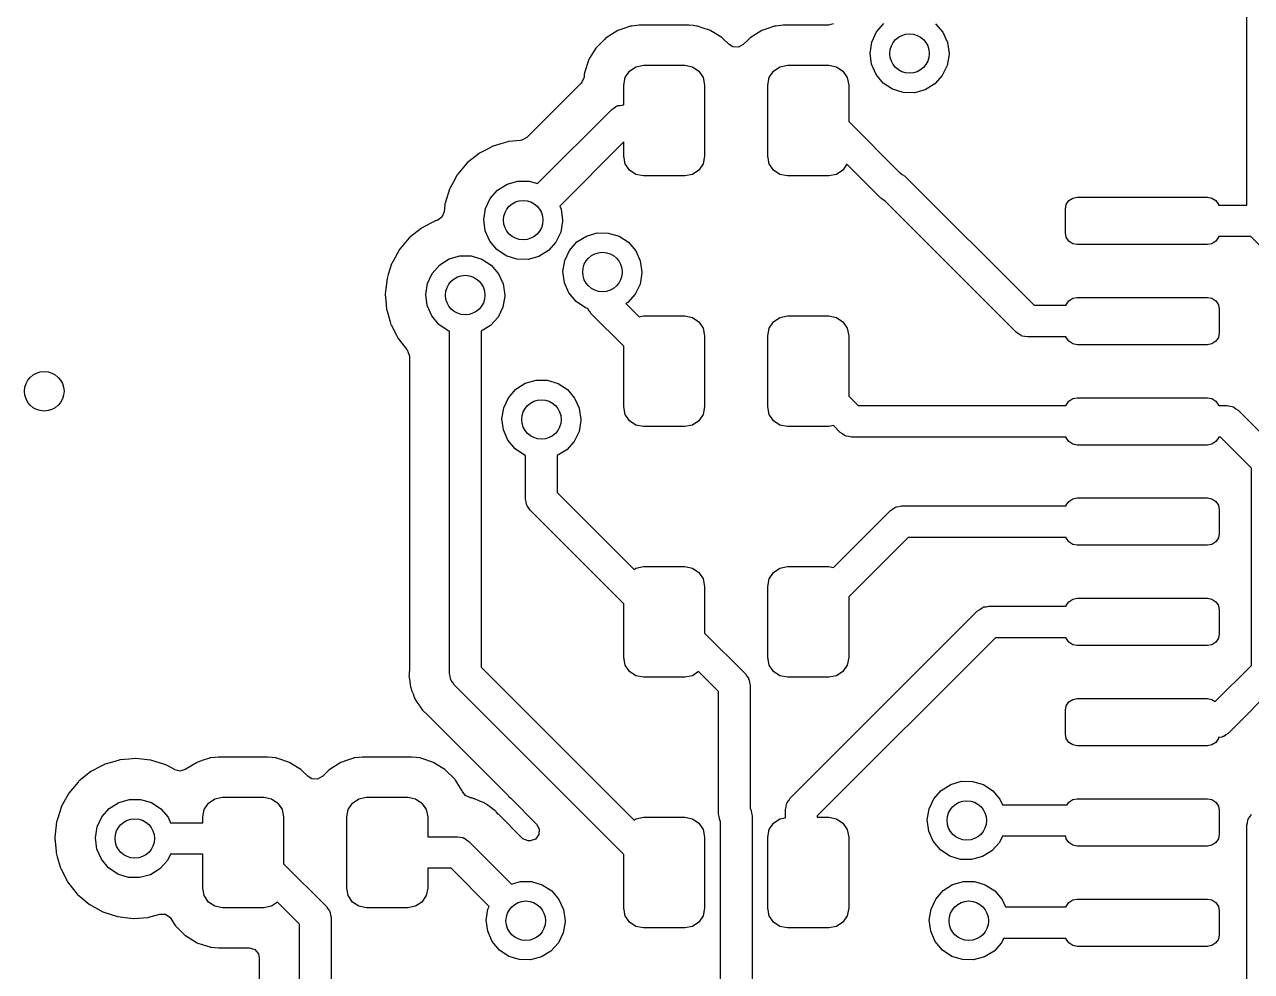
# Model space of a CAD drawing. Extents: x 63 to 234, y -148 to -41.
# Drawn here: x 122.94 to 138.49, y -116.57 to -104.57 of the extents above; entities that cross this region are included whole.
import ezdxf

# ---------------------------------------------------------------- set-up
doc = ezdxf.new("R2010")
doc.units = 0
doc.layers.add('BLACK', color=7, linetype='CONTINUOUS')

msp = doc.modelspace()

# ---------------------------------------------------------------- linework, layer by layer
at = {"layer": 'BLACK', "linetype": 'CONTINUOUS'}
for p, q in [((138.427, -106.861), (138.427, -100.903)), ((130.619, -104.596), (130.521, -104.629)), ((130.626, -104.593), (130.619, -104.596)), ((130.619, -104.596), (130.619, -104.596)), ((130.633, -104.593), (130.626, -104.593)), ((130.728, -104.583), (130.633, -104.593)), ((130.633, -104.593), (130.633, -104.593)), ((130.732, -104.582), (130.728, -104.583)), ((130.728, -104.583), (130.728, -104.583)), ((131.357, -104.582), (130.732, -104.582)), ((131.412, -104.588), (131.357, -104.582)), ((131.455, -104.593), (131.412, -104.588)), ((131.462, -104.593), (131.455, -104.593)), ((131.455, -104.593), (131.455, -104.593)), ((131.468, -104.595), (131.462, -104.593)), ((131.512, -104.61), (131.468, -104.595)), ((131.468, -104.595), (131.468, -104.595)), ((131.63, -104.649), (131.512, -104.61)), ((132.444, -104.596), (132.346, -104.629)), ((132.451, -104.593), (132.444, -104.596)), ((132.444, -104.596), (132.444, -104.596)), ((132.458, -104.593), (132.451, -104.593)), ((132.553, -104.583), (132.458, -104.593)), ((132.458, -104.593), (132.458, -104.593)), ((132.557, -104.582), (132.553, -104.583)), ((132.553, -104.583), (132.553, -104.583)), ((133.126, -104.582), (132.557, -104.582)), ((133.186, -104.567), (133.126, -104.582)), ((133.735, -104.668), (133.829, -104.562)), ((134.482, -104.566), (134.574, -104.673)), ((130.291, -104.759), (130.183, -104.868)), ((130.302, -104.748), (130.291, -104.759)), ((130.308, -104.743), (130.302, -104.748)), ((130.458, -104.649), (130.308, -104.743)), ((130.521, -104.629), (130.458, -104.649)), ((131.636, -104.653), (131.63, -104.649)), ((131.773, -104.737), (131.636, -104.653)), ((131.636, -104.653), (131.636, -104.653)), ((131.78, -104.742), (131.773, -104.737)), ((131.785, -104.747), (131.78, -104.742)), ((131.868, -104.829), (131.785, -104.747)), ((132.102, -104.773), (132.046, -104.829)), ((132.133, -104.743), (132.102, -104.773)), ((132.283, -104.649), (132.133, -104.743)), ((132.346, -104.629), (132.283, -104.649)), ((133.675, -104.796), (133.735, -104.668)), ((134.574, -104.673), (134.633, -104.802)), ((130.179, -104.874), (130.1, -105.002)), ((130.183, -104.868), (130.179, -104.874)), ((130.179, -104.874), (130.179, -104.874)), ((131.913, -104.858), (131.868, -104.829)), ((131.984, -104.863), (131.913, -104.858)), ((132.046, -104.829), (131.984, -104.863)), ((133.653, -104.936), (133.675, -104.796)), ((134.633, -104.802), (134.653, -104.942)), ((130.09, -105.018), (130.034, -105.186)), ((130.1, -105.002), (130.09, -105.018)), ((133.672, -105.077), (133.653, -104.936)), ((133.729, -105.207), (133.672, -105.077)), ((134.653, -104.955), (134.63, -105.094)), ((134.653, -104.942), (134.653, -104.955)), ((130.032, -105.204), (130.029, -105.233)), ((130.029, -105.233), (130.029, -105.24)), ((130.034, -105.193), (130.032, -105.204)), ((130.034, -105.186), (130.034, -105.193)), ((130.034, -105.193), (130.034, -105.193)), ((130.551, -105.245), (130.605, -105.164)), ((130.605, -105.164), (130.686, -105.11)), ((130.686, -105.11), (130.782, -105.091)), ((130.782, -105.091), (131.307, -105.091)), ((131.307, -105.091), (131.403, -105.11)), ((131.403, -105.11), (131.484, -105.164)), ((131.484, -105.164), (131.538, -105.245)), ((132.376, -105.245), (132.43, -105.164)), ((132.43, -105.164), (132.511, -105.11)), ((132.511, -105.11), (132.607, -105.091)), ((132.607, -105.091), (133.132, -105.091)), ((133.132, -105.091), (133.228, -105.11)), ((133.228, -105.11), (133.309, -105.164)), ((133.309, -105.164), (133.363, -105.245)), ((133.82, -105.315), (133.729, -105.207)), ((134.568, -105.222), (134.473, -105.327)), ((134.63, -105.094), (134.568, -105.222)), ((129.992, -105.317), (129.303, -106.006)), ((130.002, -105.306), (129.992, -105.317)), ((130.029, -105.24), (130.002, -105.306)), ((130.532, -105.341), (130.551, -105.245)), ((130.532, -105.591), (130.532, -105.341)), ((131.538, -105.245), (131.557, -105.341)), ((131.557, -105.341), (131.557, -106.241)), ((132.357, -105.341), (132.376, -105.245)), ((132.357, -106.241), (132.357, -105.341)), ((133.363, -105.245), (133.382, -105.341)), ((133.382, -105.341), (133.382, -105.802)), ((133.938, -105.394), (133.82, -105.315)), ((134.073, -105.436), (133.938, -105.394)), ((134.473, -105.327), (134.352, -105.401)), ((134.215, -105.438), (134.073, -105.436)), ((134.352, -105.401), (134.215, -105.438)), ((129.438, -106.59), (130.379, -105.649)), ((130.379, -105.649), (130.407, -105.632)), ((130.407, -105.632), (130.433, -105.611)), ((130.433, -105.611), (130.444, -105.608)), ((130.444, -105.608), (130.454, -105.602)), ((130.454, -105.602), (130.487, -105.598)), ((130.487, -105.598), (130.52, -105.591)), ((130.52, -105.591), (130.532, -105.591)), ((133.382, -105.802), (134.032, -106.451)), ((129.303, -106.006), (129.24, -106.04)), ((128.805, -106.152), (128.704, -106.205)), ((128.873, -106.116), (128.805, -106.152)), ((128.879, -106.113), (128.873, -106.116)), ((128.873, -106.116), (128.873, -106.116)), ((128.976, -106.084), (128.879, -106.113)), ((129.063, -106.059), (128.976, -106.084)), ((129.069, -106.057), (129.063, -106.059)), ((129.063, -106.059), (129.063, -106.059)), ((129.075, -106.056), (129.069, -106.057)), ((129.225, -106.043), (129.075, -106.056)), ((129.075, -106.056), (129.075, -106.056)), ((129.24, -106.04), (129.225, -106.043)), ((130.532, -106.062), (129.721, -106.873)), ((130.532, -106.241), (130.532, -106.062)), ((128.704, -106.205), (128.549, -106.328)), ((130.551, -106.337), (130.532, -106.241)), ((131.557, -106.241), (131.538, -106.337)), ((132.376, -106.337), (132.357, -106.241)), ((128.422, -106.48), (128.419, -106.485)), ((128.549, -106.328), (128.422, -106.48)), ((130.605, -106.418), (130.551, -106.337)), ((130.686, -106.472), (130.605, -106.418)), ((130.782, -106.491), (130.686, -106.472)), ((131.403, -106.472), (131.307, -106.491)), ((131.484, -106.418), (131.403, -106.472)), ((131.538, -106.337), (131.484, -106.418)), ((132.43, -106.418), (132.376, -106.337)), ((132.511, -106.472), (132.43, -106.418)), ((132.607, -106.491), (132.511, -106.472)), ((133.228, -106.472), (133.132, -106.491)), ((133.309, -106.418), (133.228, -106.472)), ((133.358, -106.344), (133.309, -106.418)), ((133.788, -106.774), (133.358, -106.344)), ((134.032, -106.451), (134.035, -106.452)), ((134.035, -106.452), (134.061, -106.473)), ((134.061, -106.473), (134.089, -106.491)), ((128.369, -106.577), (128.327, -106.653)), ((128.419, -106.485), (128.369, -106.577)), ((128.419, -106.485), (128.419, -106.485)), ((128.934, -106.672), (129.054, -106.596)), ((129.054, -106.596), (129.191, -106.557)), ((129.191, -106.557), (129.332, -106.558)), ((129.332, -106.558), (129.438, -106.59)), ((131.307, -106.491), (130.782, -106.491)), ((133.132, -106.491), (132.607, -106.491)), ((134.089, -106.491), (135.73, -108.131)), ((128.325, -106.659), (128.269, -106.835)), ((128.327, -106.653), (128.325, -106.659)), ((128.325, -106.659), (128.325, -106.659)), ((128.78, -106.906), (128.841, -106.778)), ((128.841, -106.778), (128.934, -106.672)), ((133.816, -106.791), (133.788, -106.774)), ((133.843, -106.812), (133.816, -106.791)), ((136.171, -106.805), (136.22, -106.772)), ((136.22, -106.772), (136.277, -106.761)), ((136.277, -106.761), (137.927, -106.761)), ((137.927, -106.761), (137.984, -106.772)), ((137.984, -106.772), (138.033, -106.805)), ((128.255, -106.948), (128.228, -107.014)), ((128.266, -106.852), (128.255, -106.948)), ((128.267, -106.842), (128.266, -106.852)), ((128.269, -106.835), (128.267, -106.842)), ((128.759, -107.046), (128.78, -106.906)), ((129.721, -106.873), (129.738, -106.912)), ((129.738, -106.912), (129.758, -107.052)), ((133.846, -106.813), (133.843, -106.812)), ((135.505, -108.472), (133.846, -106.813)), ((136.127, -106.911), (136.138, -106.854)), ((136.127, -107.211), (136.127, -106.911)), ((136.138, -106.854), (136.171, -106.805)), ((138.033, -106.805), (138.066, -106.854)), ((138.066, -106.854), (138.067, -106.861)), ((138.067, -106.861), (138.427, -106.861)), ((128.086, -107.092), (127.969, -107.153)), ((128.139, -107.064), (128.086, -107.092)), ((128.144, -107.061), (128.139, -107.064)), ((128.139, -107.064), (128.139, -107.064)), ((128.15, -107.059), (128.144, -107.061)), ((128.166, -107.055), (128.15, -107.059)), ((128.15, -107.059), (128.15, -107.059)), ((128.228, -107.014), (128.166, -107.055)), ((128.777, -107.187), (128.759, -107.046)), ((129.758, -107.065), (129.735, -107.204)), ((129.758, -107.052), (129.758, -107.065)), ((127.969, -107.153), (127.815, -107.277)), ((128.834, -107.317), (128.777, -107.187)), ((129.735, -107.204), (129.673, -107.332)), ((129.938, -107.328), (130.058, -107.253)), ((130.058, -107.253), (130.194, -107.214)), ((130.194, -107.214), (130.336, -107.215)), ((130.336, -107.215), (130.472, -107.255)), ((130.472, -107.255), (130.591, -107.332)), ((136.138, -107.268), (136.127, -107.211)), ((127.815, -107.277), (127.688, -107.428)), ((128.925, -107.425), (128.834, -107.317)), ((129.673, -107.332), (129.578, -107.437)), ((129.844, -107.435), (129.938, -107.328)), ((130.591, -107.332), (130.683, -107.44)), ((136.171, -107.317), (136.138, -107.268)), ((136.22, -107.35), (136.171, -107.317)), ((136.277, -107.361), (136.22, -107.35)), ((137.927, -107.361), (136.277, -107.361)), ((137.984, -107.35), (137.927, -107.361)), ((138.033, -107.317), (137.984, -107.35)), ((138.066, -107.268), (138.033, -107.317)), ((138.067, -107.261), (138.066, -107.268)), ((138.478, -107.261), (138.067, -107.261)), ((139.084, -107.866), (138.478, -107.261)), ((127.61, -107.57), (127.593, -107.602)), ((127.685, -107.434), (127.61, -107.57)), ((127.688, -107.428), (127.685, -107.434)), ((127.685, -107.434), (127.685, -107.434)), ((128.2, -107.62), (128.32, -107.544)), ((128.32, -107.544), (128.456, -107.505)), ((128.456, -107.505), (128.598, -107.506)), ((128.598, -107.506), (128.734, -107.547)), ((128.734, -107.547), (128.853, -107.624)), ((129.043, -107.504), (128.925, -107.425)), ((129.179, -107.546), (129.043, -107.504)), ((129.32, -107.549), (129.179, -107.546)), ((129.457, -107.511), (129.32, -107.549)), ((129.578, -107.437), (129.457, -107.511)), ((129.762, -107.703), (129.784, -107.563)), ((129.784, -107.563), (129.844, -107.435)), ((130.683, -107.44), (130.742, -107.569)), ((130.742, -107.569), (130.762, -107.709)), ((127.591, -107.607), (127.549, -107.74)), ((127.593, -107.602), (127.591, -107.607)), ((127.591, -107.607), (127.591, -107.607)), ((128.046, -107.855), (128.106, -107.726)), ((128.106, -107.726), (128.2, -107.62)), ((128.853, -107.624), (128.945, -107.731)), ((129.781, -107.844), (129.762, -107.703)), ((130.762, -107.721), (130.739, -107.861)), ((130.762, -107.709), (130.762, -107.721)), ((127.533, -107.79), (127.511, -107.987)), ((127.549, -107.74), (127.533, -107.79)), ((128.024, -107.995), (128.046, -107.855)), ((128.945, -107.731), (129.004, -107.86)), ((129.004, -107.86), (129.024, -108.001)), ((129.838, -107.973), (129.781, -107.844)), ((130.739, -107.861), (130.677, -107.989)), ((127.511, -107.987), (127.511, -107.993)), ((127.511, -107.993), (127.522, -108.117)), ((128.042, -108.135), (128.024, -107.995)), ((129.024, -108.013), (129, -108.153)), ((129.024, -108.001), (129.024, -108.013)), ((129.929, -108.082), (129.838, -107.973)), ((130.677, -107.989), (130.582, -108.094)), ((136.22, -108.042), (136.277, -108.031)), ((136.277, -108.031), (137.927, -108.031)), ((137.927, -108.031), (137.984, -108.042)), ((127.522, -108.117), (127.527, -108.184)), ((127.527, -108.184), (127.529, -108.19)), ((127.529, -108.19), (127.572, -108.339)), ((128.1, -108.265), (128.042, -108.135)), ((129, -108.153), (128.939, -108.28)), ((130.047, -108.161), (129.929, -108.082)), ((130.079, -108.17), (130.047, -108.161)), ((130.079, -108.172), (130.079, -108.17)), ((130.082, -108.183), (130.079, -108.172)), ((130.103, -108.209), (130.082, -108.183)), ((130.582, -108.094), (130.558, -108.109)), ((130.558, -108.109), (130.726, -108.277)), ((135.73, -108.131), (136.137, -108.131)), ((136.137, -108.131), (136.138, -108.124)), ((136.138, -108.124), (136.171, -108.075)), ((136.171, -108.075), (136.22, -108.042)), ((137.984, -108.042), (138.033, -108.075)), ((138.033, -108.075), (138.066, -108.124)), ((138.066, -108.124), (138.077, -108.181)), ((138.077, -108.181), (138.077, -108.481)), ((127.572, -108.339), (127.582, -108.374)), ((128.191, -108.374), (128.1, -108.265)), ((128.939, -108.28), (128.843, -108.385)), ((130.121, -108.237), (130.103, -108.209)), ((130.532, -108.649), (130.121, -108.237)), ((130.726, -108.277), (130.782, -108.266)), ((130.782, -108.266), (131.307, -108.266)), ((131.307, -108.266), (131.403, -108.285)), ((131.403, -108.285), (131.484, -108.339)), ((131.484, -108.339), (131.538, -108.42)), ((132.376, -108.42), (132.43, -108.339)), ((132.43, -108.339), (132.511, -108.285)), ((132.511, -108.285), (132.607, -108.266)), ((132.607, -108.266), (133.132, -108.266)), ((133.132, -108.266), (133.228, -108.285)), ((133.228, -108.285), (133.309, -108.339)), ((133.309, -108.339), (133.363, -108.42)), ((127.582, -108.374), (127.585, -108.379)), ((127.585, -108.379), (127.652, -108.51)), ((128.309, -108.452), (128.191, -108.374)), ((128.324, -108.457), (128.309, -108.452)), ((128.324, -112.795), (128.324, -108.457)), ((128.843, -108.385), (128.724, -108.459)), ((128.724, -108.459), (128.724, -112.713)), ((131.538, -108.42), (131.557, -108.516)), ((132.357, -108.516), (132.376, -108.42)), ((133.363, -108.42), (133.382, -108.516)), ((135.534, -108.49), (135.505, -108.472)), ((135.56, -108.511), (135.534, -108.49)), ((138.077, -108.481), (138.066, -108.538)), ((127.652, -108.51), (127.672, -108.55)), ((127.672, -108.55), (127.785, -108.692)), ((130.532, -109.416), (130.532, -108.649)), ((131.557, -108.516), (131.557, -109.416)), ((132.357, -109.416), (132.357, -108.516)), ((133.382, -108.516), (133.382, -109.283)), ((135.571, -108.514), (135.56, -108.511)), ((135.581, -108.52), (135.571, -108.514)), ((135.614, -108.524), (135.581, -108.52)), ((135.646, -108.531), (135.614, -108.524)), ((136.137, -108.531), (135.646, -108.531)), ((136.138, -108.538), (136.137, -108.531)), ((136.171, -108.587), (136.138, -108.538)), ((136.22, -108.62), (136.171, -108.587)), ((136.277, -108.631), (136.22, -108.62)), ((137.927, -108.631), (136.277, -108.631)), ((137.984, -108.62), (137.927, -108.631)), ((138.033, -108.587), (137.984, -108.62)), ((138.066, -108.538), (138.033, -108.587)), ((127.785, -108.692), (127.788, -108.696)), ((127.788, -108.696), (127.815, -108.762)), ((127.815, -108.762), (127.816, -108.774)), ((127.816, -108.774), (127.816, -112.767)), ((129.165, -109.195), (129.285, -109.119)), ((129.285, -109.119), (129.421, -109.08)), ((129.421, -109.08), (129.563, -109.081)), ((129.563, -109.081), (129.699, -109.122)), ((129.699, -109.122), (129.818, -109.199)), ((129.071, -109.301), (129.165, -109.195)), ((129.818, -109.199), (129.91, -109.306)), ((128.989, -109.569), (129.011, -109.429)), ((129.011, -109.429), (129.071, -109.301)), ((129.91, -109.306), (129.969, -109.435)), ((129.969, -109.435), (129.989, -109.576)), ((130.551, -109.512), (130.532, -109.416)), ((131.557, -109.416), (131.538, -109.512)), ((132.376, -109.512), (132.357, -109.416)), ((133.382, -109.283), (133.5, -109.401)), ((133.5, -109.401), (136.137, -109.401)), ((136.137, -109.401), (136.138, -109.394)), ((136.138, -109.394), (136.171, -109.345)), ((136.171, -109.345), (136.22, -109.312)), ((136.22, -109.312), (136.277, -109.301)), ((136.277, -109.301), (137.927, -109.301)), ((137.927, -109.301), (137.984, -109.312)), ((137.984, -109.312), (138.033, -109.345)), ((138.033, -109.345), (138.066, -109.394)), ((138.066, -109.394), (138.067, -109.401)), ((138.067, -109.401), (138.176, -109.401)), ((138.176, -109.401), (138.209, -109.408)), ((138.209, -109.408), (138.242, -109.412)), ((138.242, -109.412), (138.252, -109.418)), ((138.252, -109.418), (138.263, -109.421)), ((138.263, -109.421), (138.289, -109.442)), ((129.008, -109.71), (128.989, -109.569)), ((129.989, -109.588), (129.966, -109.728)), ((129.989, -109.576), (129.989, -109.588)), ((130.605, -109.593), (130.551, -109.512)), ((131.538, -109.512), (131.484, -109.593)), ((132.43, -109.593), (132.376, -109.512)), ((138.289, -109.442), (138.317, -109.46)), ((138.317, -109.46), (138.826, -109.968)), ((129.065, -109.84), (129.008, -109.71)), ((129.966, -109.728), (129.904, -109.855)), ((130.686, -109.647), (130.605, -109.593)), ((130.782, -109.666), (130.686, -109.647)), ((131.307, -109.666), (130.782, -109.666)), ((131.403, -109.647), (131.307, -109.666)), ((131.484, -109.593), (131.403, -109.647)), ((132.511, -109.647), (132.43, -109.593)), ((132.607, -109.666), (132.511, -109.647)), ((133.132, -109.666), (132.607, -109.666)), ((133.188, -109.655), (133.132, -109.666)), ((133.276, -109.742), (133.188, -109.655)), ((133.304, -109.76), (133.276, -109.742)), ((129.156, -109.948), (129.065, -109.84)), ((129.904, -109.855), (129.809, -109.96)), ((133.33, -109.781), (133.304, -109.76)), ((133.341, -109.784), (133.33, -109.781)), ((133.351, -109.79), (133.341, -109.784)), ((133.384, -109.794), (133.351, -109.79)), ((133.417, -109.801), (133.384, -109.794)), ((136.137, -109.801), (133.417, -109.801)), ((136.138, -109.808), (136.137, -109.801)), ((136.171, -109.857), (136.138, -109.808)), ((136.22, -109.89), (136.171, -109.857)), ((136.277, -109.901), (136.22, -109.89)), ((137.927, -109.901), (136.277, -109.901)), ((137.984, -109.89), (137.927, -109.901)), ((138.033, -109.857), (137.984, -109.89)), ((138.066, -109.808), (138.033, -109.857)), ((138.067, -109.801), (138.066, -109.808)), ((138.093, -109.801), (138.067, -109.801)), ((138.484, -110.192), (138.093, -109.801)), ((129.274, -110.027), (129.156, -109.948)), ((129.289, -110.032), (129.274, -110.027)), ((129.289, -110.586), (129.289, -110.032)), ((129.809, -109.96), (129.689, -110.034)), ((129.689, -110.034), (129.689, -110.503)), ((138.484, -112.693), (138.484, -110.192)), ((129.689, -110.503), (130.662, -111.476)), ((129.297, -110.618), (129.289, -110.586)), ((129.3, -110.651), (129.297, -110.618)), ((129.306, -110.661), (129.3, -110.651)), ((129.309, -110.672), (129.306, -110.661)), ((129.33, -110.699), (129.309, -110.672)), ((133.986, -110.682), (134.019, -110.678)), ((134.019, -110.678), (134.052, -110.671)), ((134.052, -110.671), (136.137, -110.671)), ((136.137, -110.671), (136.138, -110.664)), ((136.138, -110.664), (136.171, -110.615)), ((136.171, -110.615), (136.22, -110.582)), ((136.22, -110.582), (136.277, -110.571)), ((136.277, -110.571), (137.927, -110.571)), ((137.927, -110.571), (137.984, -110.582)), ((137.984, -110.582), (138.033, -110.615)), ((138.033, -110.615), (138.066, -110.664)), ((138.066, -110.664), (138.077, -110.721)), ((129.348, -110.727), (129.33, -110.699)), ((130.532, -111.911), (129.348, -110.727)), ((133.188, -111.452), (133.911, -110.729)), ((133.911, -110.729), (133.939, -110.712)), ((133.939, -110.712), (133.965, -110.691)), ((133.965, -110.691), (133.976, -110.688)), ((133.976, -110.688), (133.986, -110.682)), ((138.077, -110.721), (138.077, -111.021)), ((134.135, -111.071), (133.382, -111.824)), ((136.137, -111.071), (134.135, -111.071)), ((136.138, -111.078), (136.137, -111.071)), ((136.171, -111.127), (136.138, -111.078)), ((136.22, -111.16), (136.171, -111.127)), ((138.033, -111.127), (137.984, -111.16)), ((138.066, -111.078), (138.033, -111.127)), ((138.077, -111.021), (138.066, -111.078)), ((136.277, -111.171), (136.22, -111.16)), ((137.927, -111.171), (136.277, -111.171)), ((137.984, -111.16), (137.927, -111.171)), ((130.686, -111.46), (130.782, -111.441)), ((130.782, -111.441), (131.307, -111.441)), ((131.307, -111.441), (131.403, -111.46)), ((132.511, -111.46), (132.607, -111.441)), ((132.607, -111.441), (133.132, -111.441)), ((133.132, -111.441), (133.188, -111.452)), ((130.662, -111.476), (130.686, -111.46)), ((131.403, -111.46), (131.484, -111.514)), ((131.484, -111.514), (131.538, -111.595)), ((131.538, -111.595), (131.557, -111.691)), ((132.357, -111.691), (132.376, -111.595)), ((132.376, -111.595), (132.43, -111.514)), ((132.43, -111.514), (132.511, -111.46)), ((131.557, -111.691), (131.557, -112.283)), ((132.357, -112.591), (132.357, -111.691)), ((130.532, -112.591), (130.532, -111.911)), ((133.382, -111.824), (133.382, -112.591)), ((136.138, -111.934), (136.171, -111.885)), ((136.171, -111.885), (136.22, -111.852)), ((136.22, -111.852), (136.277, -111.841)), ((136.277, -111.841), (137.927, -111.841)), ((137.927, -111.841), (137.984, -111.852)), ((137.984, -111.852), (138.033, -111.885)), ((138.033, -111.885), (138.066, -111.934)), ((132.641, -114.375), (135.016, -111.999)), ((135.016, -111.999), (135.045, -111.982)), ((135.045, -111.982), (135.071, -111.961)), ((135.071, -111.961), (135.082, -111.958)), ((135.082, -111.958), (135.092, -111.952)), ((135.092, -111.952), (135.125, -111.948)), ((135.125, -111.948), (135.157, -111.941)), ((135.157, -111.941), (136.137, -111.941)), ((136.137, -111.941), (136.138, -111.934)), ((138.066, -111.934), (138.077, -111.991)), ((138.077, -111.991), (138.077, -112.291)), ((131.557, -112.283), (132.073, -112.799)), ((135.24, -112.341), (132.982, -114.599)), ((136.137, -112.341), (135.24, -112.341)), ((136.138, -112.348), (136.137, -112.341)), ((136.171, -112.397), (136.138, -112.348)), ((138.066, -112.348), (138.033, -112.397)), ((138.077, -112.291), (138.066, -112.348)), ((136.22, -112.43), (136.171, -112.397)), ((136.277, -112.441), (136.22, -112.43)), ((137.927, -112.441), (136.277, -112.441)), ((137.984, -112.43), (137.927, -112.441)), ((138.033, -112.397), (137.984, -112.43)), ((130.551, -112.687), (130.532, -112.591)), ((130.605, -112.768), (130.551, -112.687)), ((132.376, -112.687), (132.357, -112.591)), ((132.43, -112.768), (132.376, -112.687)), ((133.363, -112.687), (133.309, -112.768)), ((133.382, -112.591), (133.363, -112.687)), ((138.027, -113.151), (138.484, -112.693)), ((127.813, -112.808), (127.811, -112.833)), ((127.811, -112.833), (127.813, -112.84)), ((127.815, -112.775), (127.813, -112.808)), ((127.813, -112.84), (127.813, -112.84)), ((127.813, -112.84), (127.822, -112.896)), ((127.816, -112.767), (127.815, -112.775)), ((128.331, -112.828), (128.324, -112.795)), ((128.335, -112.861), (128.331, -112.828)), ((128.724, -112.713), (130.662, -114.651)), ((130.686, -112.822), (130.605, -112.768)), ((130.782, -112.841), (130.686, -112.822)), ((131.307, -112.841), (130.782, -112.841)), ((131.403, -112.822), (131.307, -112.841)), ((131.479, -112.771), (131.403, -112.822)), ((131.732, -113.023), (131.479, -112.771)), ((132.073, -112.799), (132.091, -112.828)), ((132.091, -112.828), (132.112, -112.854)), ((132.112, -112.854), (132.114, -112.865)), ((132.511, -112.822), (132.43, -112.768)), ((132.607, -112.841), (132.511, -112.822)), ((133.132, -112.841), (132.607, -112.841)), ((133.228, -112.822), (133.132, -112.841)), ((133.309, -112.768), (133.228, -112.822)), ((127.822, -112.896), (127.823, -112.902)), ((127.823, -112.902), (127.831, -112.966)), ((127.831, -112.966), (127.834, -112.973)), ((127.834, -112.973), (127.834, -112.975)), ((127.834, -112.975), (127.839, -112.992)), ((127.839, -112.992), (127.839, -112.994)), ((127.839, -112.994), (127.841, -113.002)), ((127.841, -113.002), (127.844, -113.009)), ((127.844, -113.009), (127.866, -113.06)), ((128.341, -112.871), (128.335, -112.861)), ((128.344, -112.882), (128.341, -112.871)), ((128.365, -112.908), (128.344, -112.882)), ((128.382, -112.937), (128.365, -112.908)), ((130.532, -115.086), (128.382, -112.937)), ((132.114, -112.865), (132.12, -112.875)), ((132.12, -112.875), (132.124, -112.908)), ((132.124, -112.908), (132.132, -112.941)), ((132.132, -112.941), (132.132, -114.503)), ((138.825, -112.917), (138.19, -113.553)), ((127.866, -113.06), (127.869, -113.066)), ((127.869, -113.066), (127.869, -113.067)), ((127.869, -113.067), (127.887, -113.114)), ((127.887, -113.114), (127.892, -113.126)), ((127.892, -113.126), (127.896, -113.132)), ((127.896, -113.132), (127.897, -113.135)), ((127.897, -113.135), (127.905, -113.15)), ((127.905, -113.15), (127.907, -113.152)), ((127.907, -113.152), (127.91, -113.159)), ((127.91, -113.159), (127.948, -113.209)), ((131.732, -114.571), (131.732, -113.023)), ((136.138, -113.204), (136.171, -113.155)), ((136.171, -113.155), (136.22, -113.122)), ((136.22, -113.122), (136.277, -113.111)), ((136.277, -113.111), (137.927, -113.111)), ((137.927, -113.111), (137.984, -113.122)), ((137.984, -113.122), (138.027, -113.151)), ((127.948, -113.209), (127.949, -113.209)), ((127.949, -113.209), (127.952, -113.215)), ((127.952, -113.215), (127.984, -113.261)), ((127.984, -113.261), (127.984, -113.261)), ((127.984, -113.261), (127.989, -113.267)), ((127.989, -113.267), (127.994, -113.273)), ((127.994, -113.273), (127.994, -113.273)), ((127.994, -113.273), (128.035, -113.309)), ((128.035, -113.309), (128.04, -113.314)), ((128.04, -113.314), (129.07, -114.344)), ((136.127, -113.261), (136.138, -113.204)), ((136.127, -113.561), (136.127, -113.261)), ((136.138, -113.618), (136.127, -113.561)), ((136.171, -113.667), (136.138, -113.618)), ((138.066, -113.618), (138.033, -113.667)), ((138.068, -113.607), (138.066, -113.618)), ((138.082, -113.604), (138.068, -113.607)), ((138.115, -113.6), (138.082, -113.604)), ((138.125, -113.594), (138.115, -113.6)), ((138.136, -113.591), (138.125, -113.594)), ((138.162, -113.57), (138.136, -113.591)), ((138.19, -113.553), (138.162, -113.57)), ((136.22, -113.7), (136.171, -113.667)), ((136.277, -113.711), (136.22, -113.7)), ((137.927, -113.711), (136.277, -113.711)), ((137.984, -113.7), (137.927, -113.711)), ((138.033, -113.667), (137.984, -113.7)), ((124.054, -113.916), (123.957, -113.945)), ((124.141, -113.891), (124.054, -113.916)), ((124.147, -113.889), (124.141, -113.891)), ((124.141, -113.891), (124.141, -113.891)), ((124.153, -113.888), (124.147, -113.889)), ((124.262, -113.878), (124.153, -113.888)), ((124.153, -113.888), (124.153, -113.888)), ((124.344, -113.871), (124.262, -113.878)), ((124.35, -113.871), (124.344, -113.871)), ((124.535, -113.891), (124.35, -113.871)), ((124.35, -113.871), (124.35, -113.871)), ((124.541, -113.892), (124.535, -113.891)), ((124.535, -113.891), (124.535, -113.891)), ((124.73, -113.95), (124.541, -113.892)), ((125.118, -113.924), (124.977, -114.012)), ((125.124, -113.92), (125.118, -113.924)), ((125.118, -113.924), (125.118, -113.924)), ((125.205, -113.893), (125.124, -113.92)), ((125.285, -113.867), (125.205, -113.893)), ((125.292, -113.864), (125.285, -113.867)), ((125.285, -113.867), (125.285, -113.867)), ((125.299, -113.864), (125.292, -113.864)), ((125.394, -113.854), (125.299, -113.864)), ((125.299, -113.864), (125.299, -113.864)), ((125.398, -113.853), (125.394, -113.854)), ((125.394, -113.854), (125.394, -113.854)), ((126.023, -113.853), (125.398, -113.853)), ((126.078, -113.859), (126.023, -113.853)), ((126.121, -113.864), (126.078, -113.859)), ((126.128, -113.864), (126.121, -113.864)), ((126.121, -113.864), (126.121, -113.864)), ((126.134, -113.866), (126.128, -113.864)), ((126.15, -113.871), (126.134, -113.866)), ((126.134, -113.866), (126.134, -113.866)), ((126.296, -113.92), (126.15, -113.871)), ((126.302, -113.924), (126.296, -113.92)), ((126.44, -114.009), (126.302, -113.924)), ((126.302, -113.924), (126.302, -113.924)), ((126.949, -113.92), (126.799, -114.014)), ((127.03, -113.893), (126.949, -113.92)), ((127.11, -113.867), (127.03, -113.893)), ((127.117, -113.864), (127.11, -113.867)), ((127.11, -113.867), (127.11, -113.867)), ((127.124, -113.864), (127.117, -113.864)), ((127.219, -113.854), (127.124, -113.864)), ((127.124, -113.864), (127.124, -113.864)), ((127.223, -113.853), (127.219, -113.854)), ((127.219, -113.854), (127.219, -113.854)), ((127.848, -113.853), (127.223, -113.853)), ((127.903, -113.859), (127.848, -113.853)), ((127.946, -113.864), (127.903, -113.859)), ((127.953, -113.864), (127.946, -113.864)), ((127.946, -113.864), (127.946, -113.864)), ((127.959, -113.866), (127.953, -113.864)), ((127.975, -113.871), (127.959, -113.866)), ((127.959, -113.866), (127.959, -113.866)), ((128.121, -113.92), (127.975, -113.871)), ((128.127, -113.924), (128.121, -113.92)), ((128.265, -114.009), (128.127, -113.924)), ((128.127, -113.924), (128.127, -113.924)), ((123.782, -114.036), (123.628, -114.16)), ((123.911, -113.969), (123.782, -114.036)), ((123.952, -113.947), (123.911, -113.969)), ((123.957, -113.945), (123.952, -113.947)), ((123.952, -113.947), (123.952, -113.947)), ((124.764, -113.969), (124.73, -113.95)), ((124.85, -114.015), (124.764, -113.969)), ((124.908, -114.03), (124.85, -114.015)), ((124.977, -114.012), (124.908, -114.03)), ((126.446, -114.013), (126.44, -114.009)), ((126.451, -114.018), (126.446, -114.013)), ((126.534, -114.1), (126.451, -114.018)), ((126.579, -114.129), (126.534, -114.1)), ((126.712, -114.1), (126.65, -114.134)), ((126.714, -114.098), (126.712, -114.1)), ((126.799, -114.014), (126.714, -114.098)), ((128.271, -114.013), (128.265, -114.009)), ((128.396, -114.138), (128.271, -114.013)), ((123.618, -114.172), (123.501, -114.312)), ((123.624, -114.165), (123.618, -114.172)), ((123.628, -114.16), (123.624, -114.165)), ((126.65, -114.134), (126.579, -114.129)), ((128.4, -114.144), (128.396, -114.138)), ((128.485, -114.281), (128.4, -114.144)), ((134.554, -114.275), (134.674, -114.199)), ((134.674, -114.199), (134.81, -114.16)), ((134.81, -114.16), (134.952, -114.161)), ((134.952, -114.161), (135.088, -114.202)), ((135.088, -114.202), (135.207, -114.279)), ((123.498, -114.317), (123.426, -114.447)), ((123.501, -114.312), (123.498, -114.317)), ((123.498, -114.317), (123.498, -114.317)), ((124.133, -114.428), (124.269, -114.389)), ((124.269, -114.389), (124.411, -114.39)), ((124.411, -114.39), (124.547, -114.43)), ((125.271, -114.435), (125.352, -114.381)), ((125.352, -114.381), (125.448, -114.362)), ((125.448, -114.362), (125.973, -114.362)), ((125.973, -114.362), (126.069, -114.381)), ((126.069, -114.381), (126.15, -114.435)), ((127.096, -114.435), (127.177, -114.381)), ((127.177, -114.381), (127.273, -114.362)), ((127.273, -114.362), (127.798, -114.362)), ((127.798, -114.362), (127.894, -114.381)), ((127.894, -114.381), (127.975, -114.435)), ((128.49, -114.288), (128.485, -114.281)), ((128.492, -114.295), (128.49, -114.288)), ((128.493, -114.298), (128.492, -114.295)), ((128.526, -114.34), (128.493, -114.298)), ((128.591, -114.369), (128.526, -114.34)), ((128.596, -114.37), (128.591, -114.369)), ((128.604, -114.371), (128.596, -114.37)), ((128.596, -114.37), (128.596, -114.37)), ((128.611, -114.373), (128.604, -114.371)), ((128.614, -114.374), (128.611, -114.373)), ((128.63, -114.379), (128.614, -114.374)), ((128.632, -114.38), (128.63, -114.379)), ((128.64, -114.381), (128.632, -114.38)), ((128.698, -114.407), (128.64, -114.381)), ((128.704, -114.41), (128.698, -114.407)), ((128.757, -114.43), (128.704, -114.41)), ((129.07, -114.344), (129.077, -114.356)), ((129.077, -114.356), (129.079, -114.357)), ((129.079, -114.357), (129.1, -114.374)), ((129.1, -114.374), (129.427, -114.701)), ((132.602, -114.429), (132.623, -114.403)), ((132.623, -114.403), (132.641, -114.375)), ((134.4, -114.509), (134.46, -114.381)), ((134.46, -114.381), (134.554, -114.275)), ((135.207, -114.279), (135.299, -114.386)), ((135.299, -114.386), (135.331, -114.456)), ((136.171, -114.425), (136.22, -114.392)), ((136.22, -114.392), (136.277, -114.381)), ((136.277, -114.381), (137.927, -114.381)), ((137.927, -114.381), (137.984, -114.392)), ((137.984, -114.392), (138.033, -114.425)), ((123.404, -114.491), (123.356, -114.641)), ((123.406, -114.485), (123.404, -114.491)), ((123.404, -114.491), (123.404, -114.491)), ((123.426, -114.447), (123.406, -114.485)), ((123.919, -114.61), (124.013, -114.503)), ((124.013, -114.503), (124.133, -114.428)), ((124.547, -114.43), (124.666, -114.507)), ((124.666, -114.507), (124.758, -114.615)), ((125.198, -114.612), (125.217, -114.516)), ((125.217, -114.516), (125.271, -114.435)), ((126.15, -114.435), (126.204, -114.516)), ((126.204, -114.516), (126.223, -114.612)), ((127.023, -114.612), (127.042, -114.516)), ((127.042, -114.516), (127.096, -114.435)), ((127.975, -114.435), (128.029, -114.516)), ((128.029, -114.516), (128.048, -114.612)), ((128.764, -114.433), (128.757, -114.43)), ((128.757, -114.43), (128.757, -114.43)), ((128.77, -114.437), (128.764, -114.433)), ((128.772, -114.439), (128.77, -114.437)), ((128.787, -114.447), (128.772, -114.439)), ((128.789, -114.448), (128.787, -114.447)), ((128.796, -114.452), (128.789, -114.448)), ((128.802, -114.456), (128.796, -114.452)), ((128.846, -114.491), (128.802, -114.456)), ((128.852, -114.495), (128.846, -114.491)), ((128.904, -114.532), (128.852, -114.495)), ((128.912, -114.537), (128.904, -114.532)), ((128.904, -114.532), (128.904, -114.532)), ((128.916, -114.546), (128.912, -114.537)), ((128.942, -114.575), (128.916, -114.546)), ((132.132, -114.503), (132.137, -114.51)), ((132.137, -114.51), (132.14, -114.521)), ((132.14, -114.521), (132.146, -114.531)), ((132.146, -114.531), (132.15, -114.564)), ((132.15, -114.564), (132.157, -114.597)), ((132.582, -114.516), (132.589, -114.483)), ((132.582, -114.621), (132.582, -114.516)), ((132.589, -114.483), (132.593, -114.45)), ((132.593, -114.45), (132.599, -114.441)), ((132.599, -114.441), (132.602, -114.429)), ((134.378, -114.649), (134.4, -114.509)), ((135.331, -114.456), (136.15, -114.456)), ((136.15, -114.456), (136.171, -114.425)), ((138.033, -114.425), (138.066, -114.474)), ((138.066, -114.474), (138.077, -114.531)), ((138.077, -114.531), (138.077, -114.831)), ((123.346, -114.674), (123.324, -114.87)), ((123.356, -114.641), (123.346, -114.674)), ((123.859, -114.738), (123.919, -114.61)), ((124.758, -114.615), (124.79, -114.684)), ((124.79, -114.684), (125.198, -114.684)), ((125.198, -114.684), (125.198, -114.612)), ((126.223, -114.612), (126.223, -115.204)), ((127.023, -115.512), (127.023, -114.612)), ((128.048, -114.612), (128.048, -114.862)), ((128.948, -114.581), (128.942, -114.575)), ((129.245, -114.879), (128.948, -114.581)), ((129.427, -114.701), (129.461, -114.763)), ((130.662, -114.651), (130.686, -114.635)), ((130.686, -114.635), (130.782, -114.616)), ((130.782, -114.616), (131.307, -114.616)), ((131.307, -114.616), (131.403, -114.635)), ((131.403, -114.635), (131.484, -114.689)), ((131.484, -114.689), (131.538, -114.77)), ((131.739, -114.604), (131.732, -114.571)), ((131.743, -114.637), (131.739, -114.604)), ((131.749, -114.647), (131.743, -114.637)), ((131.751, -114.658), (131.749, -114.647)), ((131.757, -114.665), (131.751, -114.658)), ((131.757, -122.063), (131.757, -114.665)), ((132.157, -114.597), (132.157, -122.132)), ((132.376, -114.77), (132.43, -114.689)), ((132.43, -114.689), (132.511, -114.635)), ((132.511, -114.635), (132.582, -114.621)), ((132.982, -114.599), (132.982, -114.616)), ((132.982, -114.616), (133.132, -114.616)), ((133.132, -114.616), (133.228, -114.635)), ((133.228, -114.635), (133.309, -114.689)), ((133.309, -114.689), (133.363, -114.77)), ((134.396, -114.79), (134.378, -114.649)), ((138.427, -114.717), (138.434, -114.685)), ((138.427, -117.01), (138.427, -114.717)), ((138.434, -114.685), (138.438, -114.651)), ((138.438, -114.651), (138.444, -114.642)), ((138.444, -114.642), (138.447, -114.63)), ((138.447, -114.63), (138.468, -114.604)), ((138.468, -114.604), (138.486, -114.576)), ((123.324, -114.87), (123.324, -114.876)), ((123.324, -114.876), (123.339, -115.048)), ((123.837, -114.878), (123.859, -114.738)), ((128.048, -114.862), (128.427, -114.862)), ((128.427, -114.862), (128.459, -114.869)), ((128.459, -114.869), (128.493, -114.873)), ((128.493, -114.873), (128.502, -114.879)), ((129.456, -114.834), (129.414, -114.891)), ((129.461, -114.763), (129.456, -114.834)), ((131.538, -114.77), (131.557, -114.866)), ((131.557, -114.866), (131.557, -115.766)), ((132.357, -114.866), (132.376, -114.77)), ((132.357, -115.766), (132.357, -114.866)), ((133.363, -114.77), (133.382, -114.866)), ((133.382, -114.866), (133.382, -115.766)), ((134.454, -114.92), (134.396, -114.79)), ((135.331, -114.856), (135.293, -114.935)), ((136.132, -114.856), (135.331, -114.856)), ((136.138, -114.888), (136.132, -114.856)), ((138.077, -114.831), (138.066, -114.888)), ((123.855, -115.019), (123.837, -114.878)), ((123.913, -115.148), (123.855, -115.019)), ((128.502, -114.879), (128.513, -114.882)), ((128.513, -114.882), (128.54, -114.903)), ((128.54, -114.903), (128.568, -114.921)), ((128.568, -114.921), (129.11, -115.462)), ((129.255, -114.888), (129.245, -114.879)), ((129.321, -114.915), (129.255, -114.888)), ((129.325, -114.915), (129.321, -114.915)), ((129.347, -114.916), (129.325, -114.915)), ((129.414, -114.891), (129.347, -114.916)), ((134.545, -115.028), (134.454, -114.92)), ((134.663, -115.107), (134.545, -115.028)), ((135.293, -114.935), (135.197, -115.04)), ((136.171, -114.937), (136.138, -114.888)), ((136.22, -114.97), (136.171, -114.937)), ((136.277, -114.981), (136.22, -114.97)), ((137.927, -114.981), (136.277, -114.981)), ((137.984, -114.97), (137.927, -114.981)), ((138.033, -114.937), (137.984, -114.97)), ((138.066, -114.888), (138.033, -114.937)), ((123.339, -115.048), (123.34, -115.067)), ((123.34, -115.067), (123.355, -115.118)), ((123.355, -115.118), (123.391, -115.244)), ((124.004, -115.257), (123.913, -115.148)), ((124.752, -115.164), (124.656, -115.269)), ((124.79, -115.084), (124.752, -115.164)), ((125.198, -115.084), (124.79, -115.084)), ((125.198, -115.512), (125.198, -115.084)), ((130.532, -115.766), (130.532, -115.086)), ((134.798, -115.149), (134.663, -115.107)), ((134.94, -115.152), (134.798, -115.149)), ((135.077, -115.114), (134.94, -115.152)), ((135.197, -115.04), (135.077, -115.114)), ((123.391, -115.244), (123.395, -115.257)), ((123.395, -115.257), (123.398, -115.263)), ((123.398, -115.263), (123.478, -115.42)), ((124.122, -115.335), (124.004, -115.257)), ((124.257, -115.378), (124.122, -115.335)), ((124.536, -115.343), (124.399, -115.38)), ((124.656, -115.269), (124.536, -115.343)), ((126.223, -115.204), (126.765, -115.746)), ((128.344, -115.262), (128.048, -115.262)), ((128.048, -115.262), (128.048, -115.512)), ((128.828, -115.746), (128.344, -115.262)), ((123.478, -115.42), (123.485, -115.433)), ((123.485, -115.433), (123.608, -115.588)), ((124.399, -115.38), (124.257, -115.378)), ((129.11, -115.462), (129.222, -115.43)), ((129.222, -115.43), (129.364, -115.431)), ((129.364, -115.431), (129.5, -115.472)), ((129.5, -115.472), (129.619, -115.549)), ((134.579, -115.545), (134.699, -115.469)), ((134.699, -115.469), (134.836, -115.43)), ((134.836, -115.43), (134.977, -115.431)), ((134.977, -115.431), (135.113, -115.472)), ((135.113, -115.472), (135.232, -115.549)), ((123.608, -115.588), (123.613, -115.592)), ((123.613, -115.592), (123.613, -115.592)), ((123.613, -115.592), (123.653, -115.626)), ((123.653, -115.626), (123.759, -115.716)), ((125.217, -115.608), (125.198, -115.512)), ((125.271, -115.689), (125.217, -115.608)), ((127.042, -115.608), (127.023, -115.512)), ((127.096, -115.689), (127.042, -115.608)), ((128.029, -115.608), (127.975, -115.689)), ((128.048, -115.512), (128.029, -115.608)), ((129.619, -115.549), (129.711, -115.656)), ((134.425, -115.779), (134.485, -115.651)), ((134.485, -115.651), (134.579, -115.545)), ((135.232, -115.549), (135.325, -115.656)), ((136.22, -115.662), (136.277, -115.651)), ((136.277, -115.651), (137.927, -115.651)), ((137.927, -115.651), (137.984, -115.662)), ((123.759, -115.716), (123.931, -115.813)), ((125.352, -115.743), (125.271, -115.689)), ((125.448, -115.762), (125.352, -115.743)), ((125.973, -115.762), (125.448, -115.762)), ((126.069, -115.743), (125.973, -115.762)), ((126.145, -115.692), (126.069, -115.743)), ((126.423, -115.97), (126.145, -115.692)), ((126.765, -115.746), (126.782, -115.774)), ((126.782, -115.774), (126.803, -115.8)), ((126.803, -115.8), (126.806, -115.811)), ((127.177, -115.743), (127.096, -115.689)), ((127.273, -115.762), (127.177, -115.743)), ((127.798, -115.762), (127.273, -115.762)), ((127.894, -115.743), (127.798, -115.762)), ((127.975, -115.689), (127.894, -115.743)), ((128.79, -115.919), (128.812, -115.779)), ((128.812, -115.779), (128.828, -115.746)), ((129.711, -115.656), (129.77, -115.785)), ((129.77, -115.785), (129.79, -115.926)), ((130.551, -115.862), (130.532, -115.766)), ((131.557, -115.766), (131.538, -115.862)), ((132.376, -115.862), (132.357, -115.766)), ((133.382, -115.766), (133.363, -115.862)), ((134.403, -115.919), (134.425, -115.779)), ((135.325, -115.656), (135.368, -115.751)), ((135.368, -115.751), (136.137, -115.751)), ((136.137, -115.751), (136.138, -115.744)), ((136.138, -115.744), (136.171, -115.695)), ((136.171, -115.695), (136.22, -115.662)), ((137.984, -115.662), (138.033, -115.695)), ((138.033, -115.695), (138.066, -115.744)), ((138.066, -115.744), (138.077, -115.801)), ((138.077, -115.801), (138.077, -116.101)), ((123.931, -115.813), (124.119, -115.874)), ((124.119, -115.874), (124.316, -115.897)), ((124.316, -115.897), (124.322, -115.897)), ((124.322, -115.897), (124.507, -115.883)), ((124.322, -115.897), (124.322, -115.897)), ((124.507, -115.883), (124.513, -115.882)), ((124.507, -115.883), (124.507, -115.883)), ((124.513, -115.882), (124.654, -115.843)), ((124.654, -115.843), (124.725, -115.844)), ((124.725, -115.844), (124.784, -115.883)), ((124.784, -115.883), (124.795, -115.898)), ((124.795, -115.898), (124.85, -115.986)), ((126.806, -115.811), (126.812, -115.821)), ((126.812, -115.821), (126.816, -115.854)), ((126.816, -115.854), (126.823, -115.887)), ((126.823, -115.887), (126.823, -117.461)), ((128.808, -116.06), (128.79, -115.919)), ((129.79, -115.938), (129.766, -116.078)), ((129.79, -115.926), (129.79, -115.938)), ((130.605, -115.943), (130.551, -115.862)), ((130.686, -115.997), (130.605, -115.943)), ((131.484, -115.943), (131.403, -115.997)), ((131.538, -115.862), (131.484, -115.943)), ((132.43, -115.943), (132.376, -115.862)), ((132.511, -115.997), (132.43, -115.943)), ((133.309, -115.943), (133.228, -115.997)), ((133.363, -115.862), (133.309, -115.943)), ((134.422, -116.06), (134.403, -115.919)), ((124.85, -115.986), (124.975, -116.111)), ((124.975, -116.111), (124.981, -116.115)), ((124.981, -116.115), (124.981, -116.115)), ((124.981, -116.115), (125.118, -116.2)), ((126.423, -117.461), (126.423, -115.97)), ((128.866, -116.19), (128.808, -116.06)), ((129.766, -116.078), (129.705, -116.205)), ((130.782, -116.016), (130.686, -115.997)), ((131.307, -116.016), (130.782, -116.016)), ((131.403, -115.997), (131.307, -116.016)), ((132.607, -116.016), (132.511, -115.997)), ((133.132, -116.016), (132.607, -116.016)), ((133.228, -115.997), (133.132, -116.016)), ((134.479, -116.19), (134.422, -116.06)), ((138.077, -116.101), (138.066, -116.158)), ((125.118, -116.2), (125.125, -116.204)), ((125.125, -116.204), (125.205, -116.231)), ((125.205, -116.231), (125.287, -116.258)), ((125.287, -116.258), (125.287, -116.258)), ((125.287, -116.258), (125.293, -116.26)), ((125.293, -116.26), (125.3, -116.26)), ((125.3, -116.26), (125.3, -116.26)), ((125.3, -116.26), (125.343, -116.265)), ((125.343, -116.265), (125.398, -116.27)), ((125.398, -116.27), (125.788, -116.27)), ((125.788, -116.27), (125.857, -116.291)), ((128.957, -116.298), (128.866, -116.19)), ((129.705, -116.205), (129.609, -116.31)), ((134.57, -116.298), (134.479, -116.19)), ((135.318, -116.205), (135.223, -116.31)), ((135.344, -116.151), (135.318, -116.205)), ((136.137, -116.151), (135.344, -116.151)), ((136.138, -116.158), (136.137, -116.151)), ((136.171, -116.207), (136.138, -116.158)), ((136.22, -116.24), (136.171, -116.207)), ((136.277, -116.251), (136.22, -116.24)), ((137.927, -116.251), (136.277, -116.251)), ((137.984, -116.24), (137.927, -116.251)), ((138.033, -116.207), (137.984, -116.24)), ((138.066, -116.158), (138.033, -116.207)), ((125.857, -116.291), (125.903, -116.344)), ((125.903, -116.344), (125.914, -116.396)), ((125.914, -116.396), (125.914, -117.217)), ((129.075, -116.377), (128.957, -116.298)), ((129.21, -116.419), (129.075, -116.377)), ((129.352, -116.422), (129.21, -116.419)), ((129.489, -116.384), (129.352, -116.422)), ((129.609, -116.31), (129.489, -116.384)), ((134.688, -116.377), (134.57, -116.298)), ((134.823, -116.419), (134.688, -116.377)), ((134.965, -116.422), (134.823, -116.419)), ((135.102, -116.384), (134.965, -116.422)), ((135.223, -116.31), (135.102, -116.384))]:
    msp.add_line(p, q, dxfattribs=at)
at = {"layer": 'BLACK'}
for centre in [(134.153, -104.942), (129.258, -107.052), (130.262, -107.709), (128.524, -108.001), (123.19, -109.22), (129.489, -109.576), (134.878, -114.656), (124.337, -114.884), (129.29, -115.926), (134.903, -115.926)]:
    msp.add_circle(centre, 0.25, dxfattribs=at)

doc.saveas('drawing.dxf')
